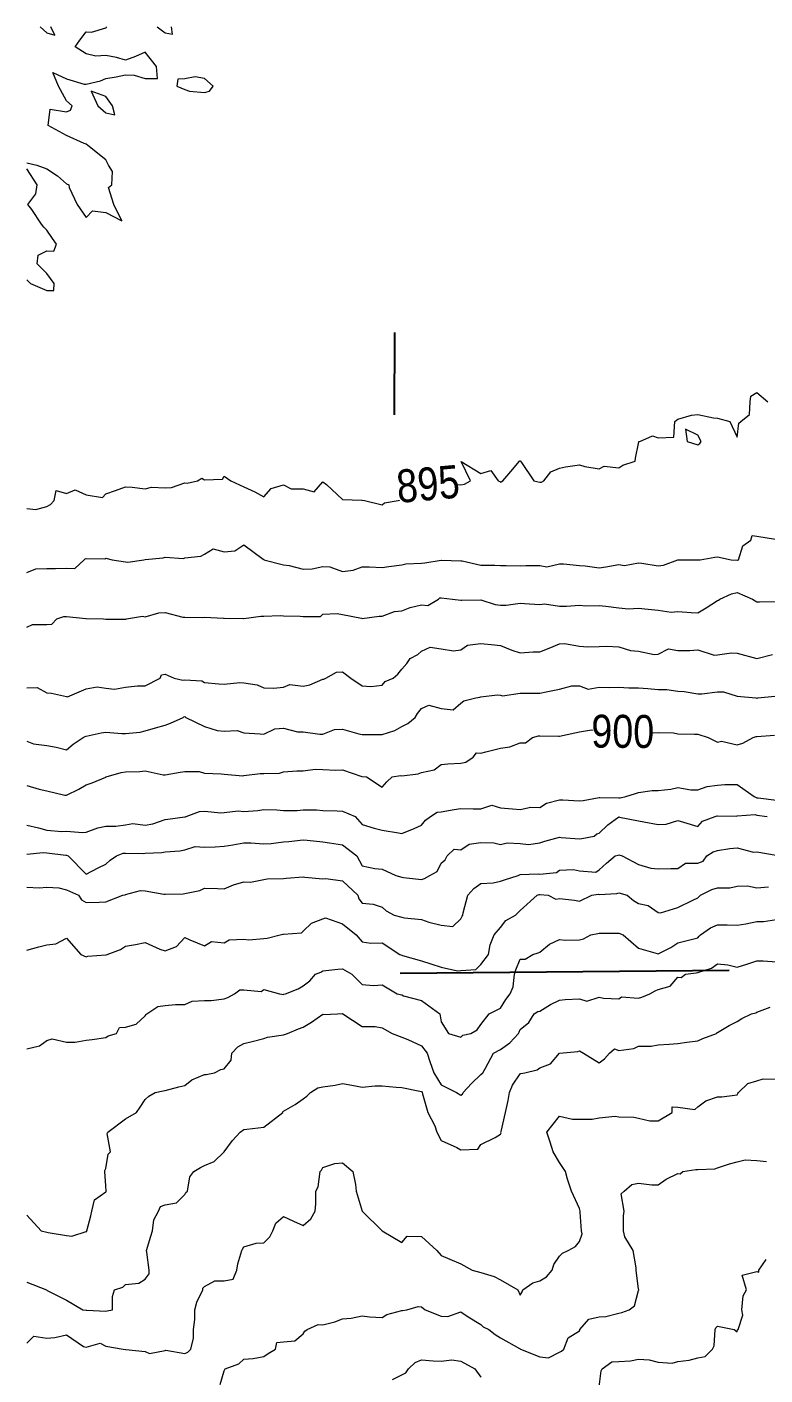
# Model space of a CAD drawing. Extents: x 537850 to 541798, y 6045627 to 6050132.
# Drawn here: x 539729.3 to 539841.6, y 6047534.1 to 6047739 of the extents above; entities that cross this region are included whole.
import ezdxf

# ---------------------------------------------------------------- set-up
doc = ezdxf.new("R2010")
doc.units = 0
doc.header["$LTSCALE"] = 5
for name, pattern in [('DASHED2', [9.525, 6.35, -3.175]), ('foc-ACCESSROAD', [3.75, 2.5, -1.25]), ('foc-UNSURVEYED', [12.5, 10, -2.5])]:
    doc.linetypes.add(name, pattern=pattern)
doc.layers.add('Contour_Line_Intermediate', color=7, linetype='DASHED2', true_color=0xd9d9d9)
doc.layers.add('Contour_Line_Major', color=7, linetype='Continuous', true_color=0x6b6b6b)
doc.layers.add('F-AR', color=190, linetype='foc-ACCESSROAD')
doc.layers.add('L-USEC', color=7, linetype='foc-UNSURVEYED')
doc.styles.get("Standard").update_dxf_attribs({"font": 'ARIALN.TTF'})

msp = doc.modelspace()

# ---------------------------------------------------------------- linework, layer by layer
at = {"layer": 'Contour_Line_Intermediate', "linetype": 'Continuous', "lineweight": 13, "flags": 128}
for points, elevation in [([(539729.338, 6047718.318), (539730.824, 6047717.987), (539732.338, 6047717.395), (539733.99, 6047716.336), (539735.338, 6047715.159), (539735.723, 6047714.988), (539735.737, 6047714.589), (539736.953, 6047711.988), (539738.338, 6047710.037), (539739.311, 6047711.015), (539741.338, 6047710.767), (539743.785, 6047709.54), (539742.527, 6047711.988), (539741.732, 6047714.593), (539742.225, 6047714.988), (539742.333, 6047716.992), (539741.76, 6047717.987), (539741.338, 6047718.774), (539738.595, 6047720.987), (539738.338, 6047721.184), (539738.036, 6047721.289), (539735.338, 6047722.487), (539732.543, 6047723.987), (539732.856, 6047726.469), (539735.338, 6047726.075), (539735.985, 6047726.34), (539736.237, 6047726.987), (539735.338, 6047727.766), (539734.114, 6047729.987), (539733.258, 6047732.067), (539735.338, 6047731.107), (539738.023, 6047730.302), (539738.338, 6047730.304), (539740.526, 6047730.799), (539741.338, 6047731.143), (539742.911, 6047731.414), (539744.337, 6047731.691), (539745.646, 6047731.678), (539747.337, 6047731.133), (539749.191, 6047731.133), (539749.029, 6047732.987), (539747.337, 6047735.169), (539745.845, 6047734.479), (539744.337, 6047733.951), (539742.961, 6047734.363), (539741.338, 6047734.641), (539739.802, 6047734.522), (539738.338, 6047734.904), (539736.666, 6047735.987), (539737.36, 6047736.965), (539738.338, 6047738.266), (539739.149, 6047738.175), (539741.338, 6047738.843), (539741.419, 6047738.905), (539741.411, 6047738.986)], 893.957), ([(539731.36, 6047738.986), (539732.338, 6047738.113), (539733.577, 6047737.748), (539732.976, 6047738.986)], 893.957), ([(539749.124, 6047738.986), (539750.337, 6047738.119), (539751.448, 6047737.875), (539751.315, 6047738.986)], 893.957), ([(539729.338, 6047700.534), (539729.883, 6047699.988), (539732.338, 6047698.916), (539733.418, 6047698.908), (539733.456, 6047699.988), (539732.338, 6047701.527), (539730.876, 6047702.988), (539731.04, 6047704.286), (539732.338, 6047704.937), (539733.406, 6047704.92), (539733.848, 6047705.988), (539733.204, 6047706.854), (539732.338, 6047708.099), (539731.895, 6047708.545), (539731.569, 6047708.988), (539730.078, 6047711.248), (539729.477, 6047711.988), (539730.699, 6047713.627), (539730.874, 6047714.988), (539729.338, 6047717.426)], 893.957), ([(539729.338, 6047656.08), (539730.709, 6047656.619), (539732.338, 6047656.657), (539733.683, 6047656.645), (539735.338, 6047656.713), (539736.643, 6047656.685), (539738.032, 6047657.99), (539738.172, 6047658.156), (539738.338, 6047658.194), (539741.173, 6047658.155), (539741.338, 6047658.254), (539742.298, 6047657.99), (539744.337, 6047657.68), (539744.693, 6047657.635), (539747.104, 6047657.99), (539747.294, 6047658.034), (539747.337, 6047658.029), (539750.031, 6047658.296), (539750.337, 6047658.366), (539753.127, 6047658.2), (539753.337, 6047658.287), (539755.776, 6047658.551), (539756.337, 6047658.87), (539757.655, 6047659.672), (539759.337, 6047659.191), (539760.965, 6047659.362), (539762.337, 6047660.264), (539765.265, 6047658.062), (539765.336, 6047658.015), (539765.367, 6047657.99), (539768.336, 6047657.201), (539769.203, 6047657.123), (539771.336, 6047656.584), (539772.689, 6047656.637), (539774.336, 6047656.983), (539775.397, 6047656.929), (539777.336, 6047656.202), (539778.921, 6047656.405), (539780.336, 6047656.925), (539781.399, 6047656.928), (539783.336, 6047656.839), (539784.375, 6047656.95), (539786.335, 6047657.235), (539786.964, 6047657.362), (539789.335, 6047657.494), (539789.819, 6047657.506), (539792.335, 6047657.956), (539792.37, 6047657.955), (539795.335, 6047657.815), (539795.506, 6047657.82), (539798.335, 6047657.187), (539800.508, 6047657.164), (539801.335, 6047657.131), (539802.188, 6047657.137), (539804.335, 6047657.082), (539805.222, 6047657.103), (539807.334, 6047657.108), (539808.4, 6047656.925), (539810.334, 6047657.357), (539810.939, 6047657.386), (539813.334, 6047657.145), (539814.233, 6047657.091), (539816.334, 6047656.778), (539817.388, 6047656.937), (539819.334, 6047657.254), (539820.183, 6047657.141), (539822.334, 6047657.541), (539822.835, 6047657.489), (539825.334, 6047657.05), (539826.132, 6047657.192), (539828.312, 6047657.99), (539828.317, 6047658.006), (539828.333, 6047658.002), (539828.968, 6047657.99), (539831.333, 6047657.959), (539831.359, 6047657.964), (539831.686, 6047657.99), (539833.94, 6047658.384), (539834.333, 6047658.453), (539836.425, 6047657.99), (539837.333, 6047657.921), (539837.391, 6047657.932), (539837.519, 6047657.99), (539838.204, 6047660.119), (539839.392, 6047660.99), (539839.637, 6047661.686), (539840.333, 6047661.571), (539843.18, 6047661.143)], 895.957), ([(539729.338, 6047647.768), (539730.18, 6047648.149), (539732.338, 6047648.164), (539733.114, 6047648.215), (539733.894, 6047648.991), (539734.969, 6047649.36), (539735.338, 6047649.346), (539738.267, 6047649.061), (539738.338, 6047649.073), (539740.967, 6047648.991), (539741.338, 6047648.966), (539741.355, 6047648.973), (539744.337, 6047648.966), (539744.357, 6047648.971), (539744.461, 6047648.991), (539746.906, 6047649.422), (539747.337, 6047649.338), (539749.383, 6047649.945), (539750.337, 6047650.001), (539753.047, 6047649.281), (539753.337, 6047649.258), (539756.098, 6047649.23), (539756.337, 6047649.27), (539759.211, 6047649.116), (539759.337, 6047649.107), (539762.273, 6047649.055), (539762.337, 6047649.053), (539764.904, 6047649.423), (539765.336, 6047649.426), (539767.827, 6047649.5), (539768.336, 6047649.448), (539770.903, 6047649.424), (539771.336, 6047649.368), (539773.958, 6047649.368), (539774.336, 6047649.747), (539776.514, 6047649.813), (539777.336, 6047649.697), (539780.22, 6047649.106), (539780.336, 6047649.07), (539782.913, 6047649.413), (539783.336, 6047649.429), (539785.216, 6047650.111), (539786.335, 6047650.216), (539787.594, 6047650.732), (539789.335, 6047651.138), (539790.276, 6047651.05), (539791.902, 6047651.991), (539792.116, 6047652.21), (539792.335, 6047652.219), (539794.066, 6047651.991), (539795.335, 6047651.855), (539795.456, 6047651.869), (539798.335, 6047651.879), (539800.554, 6047651.21), (539801.335, 6047651.081), (539802.227, 6047651.098), (539804.335, 6047651.414), (539804.99, 6047651.335), (539807.334, 6047651.192), (539808.043, 6047651.282), (539810.334, 6047650.927), (539811.393, 6047650.932), (539813.334, 6047651.086), (539814.315, 6047651.01), (539816.334, 6047651.018), (539817.373, 6047650.952), (539819.334, 6047650.7), (539820.798, 6047650.526), (539822.334, 6047650.629), (539823.822, 6047650.503), (539825.334, 6047650.317), (539827.301, 6047650.023), (539828.333, 6047650.129), (539830.323, 6047650.001), (539831.333, 6047649.951), (539832.636, 6047650.688), (539834.333, 6047651.814), (539834.485, 6047651.839), (539834.704, 6047651.991), (539836.484, 6047652.84), (539837.333, 6047653.039), (539839.685, 6047651.991), (539840.333, 6047651.618), (539840.74, 6047651.583), (539843.333, 6047651.653)], 896.957), ([(539729.338, 6047638.523), (539730.899, 6047638.553), (539732.338, 6047637.781), (539733.05, 6047637.704), (539735.338, 6047637.202), (539735.512, 6047637.165), (539738.338, 6047638.372), (539740.006, 6047638.659), (539741.338, 6047638.48), (539742.665, 6047638.318), (539744.337, 6047638.606), (539746.155, 6047638.808), (539747.337, 6047638.837), (539749.615, 6047639.991), (539749.811, 6047640.517), (539750.337, 6047640.614), (539751.741, 6047639.991), (539753.041, 6047639.696), (539753.337, 6047639.729), (539755.91, 6047639.565), (539756.337, 6047639.335), (539758.497, 6047639.151), (539759.337, 6047639.079), (539761.7, 6047639.355), (539762.337, 6047639.283), (539764.332, 6047638.987), (539765.336, 6047638.512), (539766.829, 6047638.484), (539768.336, 6047638.635), (539769.305, 6047639.023), (539771.336, 6047638.802), (539772.36, 6047638.968), (539774.336, 6047639.861), (539774.468, 6047639.859), (539774.805, 6047639.991), (539776.433, 6047640.894), (539777.336, 6047640.946), (539778.604, 6047639.991), (539780.336, 6047638.809), (539781.618, 6047638.709), (539783.336, 6047638.931), (539783.832, 6047639.495), (539785.041, 6047639.991), (539785.714, 6047640.613), (539786.335, 6047641.386), (539787.085, 6047642.241), (539787.606, 6047642.991), (539788.756, 6047643.57), (539789.335, 6047644.114), (539790.64, 6047644.686), (539792.335, 6047644.442), (539794.19, 6047644.136), (539795.335, 6047644.284), (539796.319, 6047645.007), (539798.335, 6047645.246), (539800.411, 6047645.067), (539801.335, 6047644.965), (539803.092, 6047644.233), (539804.335, 6047643.843), (539806.338, 6047643.987), (539807.334, 6047644.014), (539808.762, 6047644.564), (539810.334, 6047645.193), (539811.076, 6047645.249), (539813.334, 6047644.87), (539814.577, 6047644.748), (539816.334, 6047644.787), (539817.466, 6047644.859), (539819.334, 6047644.747), (539821.101, 6047644.224), (539822.334, 6047644.084), (539824.736, 6047643.589), (539825.334, 6047643.633), (539826.879, 6047644.446), (539828.333, 6047644.218), (539830.118, 6047644.207), (539831.333, 6047644.294), (539833.826, 6047643.499), (539834.333, 6047643.539), (539836.462, 6047643.862), (539837.333, 6047643.799), (539840.322, 6047643.002), (539840.333, 6047643.002), (539842.713, 6047643.611)], 897.957), ([(539729.338, 6047630.405), (539730.316, 6047630.013), (539732.338, 6047629.761), (539733.8, 6047629.53), (539735.338, 6047629.083), (539736.353, 6047629.977), (539737.884, 6047630.992), (539738.19, 6047631.139), (539738.338, 6047631.177), (539740.619, 6047631.71), (539741.338, 6047631.787), (539743.767, 6047631.562), (539744.337, 6047631.562), (539746.558, 6047631.771), (539747.337, 6047631.982), (539748.874, 6047632.454), (539750.337, 6047632.869), (539751.173, 6047633.156), (539753.094, 6047633.992), (539753.207, 6047634.121), (539753.337, 6047634.157), (539753.521, 6047633.992), (539756.337, 6047632.65), (539758.274, 6047632.055), (539759.337, 6047631.95), (539761.312, 6047632.016), (539762.337, 6047631.693), (539764.815, 6047631.513), (539765.336, 6047631.504), (539767.011, 6047632.317), (539768.336, 6047632.372), (539770.501, 6047631.827), (539771.336, 6047631.834), (539773.858, 6047631.47), (539774.336, 6047631.491), (539776.126, 6047632.202), (539777.336, 6047632.261), (539779.809, 6047631.518), (539780.336, 6047631.413), (539782.892, 6047631.436), (539783.336, 6047631.422), (539785.285, 6047632.042), (539786.335, 6047632.651), (539787.233, 6047633.094), (539788.383, 6047633.992), (539788.704, 6047634.623), (539789.335, 6047635.397), (539790.447, 6047635.879), (539792.335, 6047635.402), (539794.136, 6047635.19), (539795.335, 6047636.198), (539795.753, 6047636.574), (539797.61, 6047636.991), (539798.213, 6047637.114), (539798.335, 6047637.17), (539800.853, 6047637.473), (539801.335, 6047637.402), (539801.66, 6047637.317), (539804.335, 6047637.725), (539805.04, 6047637.697), (539807.334, 6047637.717), (539808.272, 6047637.929), (539810.334, 6047638.319), (539812.17, 6047638.827), (539813.334, 6047638.832), (539814.673, 6047638.33), (539816.334, 6047638.635), (539817.916, 6047638.574), (539819.334, 6047638.603), (539820.863, 6047638.521), (539822.334, 6047638.53), (539823.768, 6047638.426), (539825.334, 6047638.248), (539826.624, 6047638.282), (539828.333, 6047638.012), (539829.297, 6047637.955), (539831.333, 6047637.621), (539831.939, 6047637.597), (539834.333, 6047637.902), (539835.242, 6047637.9), (539837.333, 6047637.245), (539840.178, 6047636.991), (539840.333, 6047636.969), (539840.352, 6047636.972), (539840.456, 6047636.991), (539843.07, 6047637.254)], 898.957), ([(539729.338, 6047617.634), (539731.103, 6047617.227), (539732.338, 6047616.909), (539734.618, 6047616.712), (539735.338, 6047616.735), (539737.787, 6047616.543), (539738.338, 6047616.569), (539740.111, 6047617.219), (539741.338, 6047617.485), (539742.829, 6047617.501), (539744.337, 6047617.709), (539745.444, 6047617.886), (539747.337, 6047617.636), (539748.476, 6047617.854), (539750.337, 6047618.493), (539750.745, 6047618.584), (539753.337, 6047618.909), (539753.43, 6047618.899), (539753.553, 6047618.992), (539755.6, 6047619.729), (539756.337, 6047619.759), (539758.809, 6047619.52), (539759.337, 6047619.55), (539761.478, 6047619.851), (539762.337, 6047619.737), (539764.437, 6047619.892), (539765.336, 6047620.021), (539767.345, 6047619.983), (539768.336, 6047619.891), (539770.44, 6047619.888), (539771.336, 6047619.966), (539773.37, 6047619.958), (539774.336, 6047619.89), (539776.503, 6047619.825), (539777.336, 6047619.79), (539779.235, 6047618.992), (539780.336, 6047617.734), (539782.141, 6047617.187), (539783.336, 6047616.896), (539785.82, 6047616.508), (539786.335, 6047616.368), (539788.208, 6047617.12), (539789.335, 6047617.666), (539789.933, 6047618.395), (539790.68, 6047618.992), (539791.719, 6047619.608), (539792.335, 6047619.675), (539794.297, 6047620.03), (539795.335, 6047620.177), (539797.183, 6047620.144), (539798.335, 6047620.12), (539800.012, 6047620.669), (539801.335, 6047620.295), (539803.191, 6047620.136), (539804.335, 6047620.056), (539805.934, 6047620.392), (539807.334, 6047620.347), (539808.332, 6047620.995), (539810.334, 6047621.49), (539810.809, 6047621.517), (539813.334, 6047621.365), (539813.904, 6047621.422), (539816.334, 6047621.832), (539816.46, 6047621.866), (539819.334, 6047621.817), (539819.518, 6047621.808), (539820.393, 6047621.992), (539821.865, 6047622.461), (539822.334, 6047622.593), (539824.398, 6047622.928), (539825.334, 6047622.92), (539827.224, 6047623.101), (539828.333, 6047623.382), (539830.286, 6047623.039), (539831.333, 6047623.02), (539832.791, 6047623.534), (539834.333, 6047623.741), (539835.47, 6047623.855), (539837.333, 6047623.815), (539839.928, 6047621.992), (539840.333, 6047621.828), (539840.516, 6047621.809), (539843.333, 6047621.459)], 900.957), ([(539729.338, 6047613.255), (539731.812, 6047613.519), (539732.338, 6047613.444), (539735.235, 6047613.096), (539735.338, 6047613.09), (539735.63, 6047612.993), (539738.338, 6047610.209), (539740.154, 6047611.177), (539741.338, 6047611.708), (539742.008, 6047612.322), (539742.972, 6047612.993), (539743.947, 6047613.383), (539744.337, 6047613.385), (539746.989, 6047613.341), (539747.337, 6047613.376), (539749.824, 6047613.506), (539750.337, 6047613.6), (539752.601, 6047613.729), (539753.337, 6047613.891), (539754.93, 6047614.399), (539756.337, 6047614.284), (539757.956, 6047614.374), (539759.337, 6047614.455), (539760.663, 6047614.666), (539762.337, 6047614.975), (539763.361, 6047614.968), (539765.336, 6047614.789), (539766.486, 6047614.843), (539768.336, 6047615.119), (539769.155, 6047615.174), (539771.336, 6047615.436), (539771.944, 6047615.384), (539774.336, 6047615.096), (539775.365, 6047614.963), (539777.336, 6047614.646), (539779.505, 6047612.993), (539780.336, 6047611.457), (539782.261, 6047611.068), (539783.336, 6047610.941), (539785.43, 6047609.993), (539786.335, 6047609.767), (539786.619, 6047609.709), (539789.335, 6047609.406), (539789.786, 6047609.542), (539790.588, 6047609.993), (539791.719, 6047610.609), (539792.335, 6047611.865), (539792.939, 6047612.389), (539793.261, 6047612.993), (539794.312, 6047614.015), (539795.335, 6047613.893), (539796.573, 6047614.754), (539798.335, 6047615.015), (539800.312, 6047614.97), (539801.335, 6047614.713), (539802.364, 6047614.964), (539804.335, 6047614.883), (539805.593, 6047614.734), (539807.334, 6047614.964), (539808.094, 6047615.232), (539810.334, 6047615.803), (539810.546, 6047615.781), (539813.334, 6047615.559), (539813.691, 6047615.635), (539815.578, 6047615.992), (539816.013, 6047616.314), (539816.334, 6047616.416), (539817.647, 6047617.679), (539819.334, 6047618.897), (539819.459, 6047618.867), (539822.334, 6047618.306), (539823.149, 6047618.177), (539825.334, 6047617.734), (539826.52, 6047617.806), (539828.333, 6047618.377), (539829.198, 6047618.128), (539831.333, 6047617.449), (539832.08, 6047618.245), (539833.979, 6047618.992), (539834.271, 6047619.055), (539834.333, 6047619.07), (539837.283, 6047619.042), (539837.333, 6047619.046), (539840.057, 6047619.268), (539840.333, 6047619.156), (539841.912, 6047618.992)], 901.957), ([(539729.338, 6047608.227), (539731.214, 6047608.117), (539732.338, 6047608.2), (539734.204, 6047608.127), (539735.338, 6047607.827), (539737.155, 6047606.993), (539737.628, 6047606.283), (539738.338, 6047605.879), (539740.3, 6047605.955), (539741.338, 6047605.977), (539743.934, 6047606.993), (539744.264, 6047607.066), (539744.337, 6047607.103), (539746.628, 6047607.702), (539747.337, 6047607.657), (539750.161, 6047607.169), (539750.337, 6047607.174), (539753.099, 6047607.23), (539753.337, 6047607.249), (539755.611, 6047607.718), (539756.337, 6047608.074), (539758.296, 6047608.034), (539759.337, 6047607.988), (539760.745, 6047608.584), (539762.337, 6047609.017), (539763.33, 6047609), (539765.336, 6047609.372), (539765.853, 6047609.476), (539768.336, 6047609.564), (539768.732, 6047609.597), (539771.336, 6047609.78), (539771.573, 6047609.755), (539774.336, 6047609.481), (539774.77, 6047609.558), (539777.336, 6047609.195), (539779.637, 6047606.993), (539779.811, 6047606.468), (539780.336, 6047605.79), (539781.999, 6047605.656), (539783.336, 6047605.205), (539783.972, 6047604.629), (539785.171, 6047603.993), (539786.335, 6047603.648), (539786.767, 6047603.561), (539789.335, 6047603.307), (539790.428, 6047602.9), (539792.335, 6047602.467), (539794.074, 6047602.254), (539795.335, 6047603.421), (539795.515, 6047603.813), (539795.616, 6047603.993), (539795.671, 6047604.329), (539796.396, 6047606.993), (539797.296, 6047608.032), (539798.335, 6047608.774), (539800.228, 6047608.886), (539801.335, 6047609.155), (539801.979, 6047609.348), (539804.037, 6047609.993), (539804.22, 6047610.108), (539804.335, 6047610.157), (539807.057, 6047610.27), (539807.334, 6047610.213), (539809.884, 6047610.443), (539810.334, 6047610.794), (539812.422, 6047610.905), (539813.334, 6047610.732), (539815.843, 6047610.484), (539816.334, 6047610.843), (539817.462, 6047611.864), (539818.799, 6047612.993), (539819.227, 6047613.099), (539819.334, 6047613.137), (539819.85, 6047612.993), (539822.334, 6047611.683), (539824.218, 6047611.108), (539825.334, 6047611.011), (539827.244, 6047611.082), (539828.333, 6047611.076), (539829.478, 6047611.848), (539831.333, 6047611.863), (539832.139, 6047612.187), (539832.707, 6047612.993), (539833.709, 6047613.617), (539834.333, 6047613.823), (539836.228, 6047614.098), (539837.333, 6047614.198), (539839.805, 6047613.52), (539840.333, 6047613.571), (539843.249, 6047613.077)], 902.957), ([(539729.338, 6047598.639), (539731.163, 6047599.168), (539732.338, 6047599.479), (539733.705, 6047599.626), (539735.338, 6047600.449), (539737.547, 6047597.993), (539738.338, 6047597.656), (539738.598, 6047597.733), (539741.338, 6047597.958), (539741.384, 6047597.947), (539741.535, 6047597.993), (539743.579, 6047598.752), (539744.337, 6047599.239), (539745.831, 6047599.5), (539747.337, 6047599.797), (539749.542, 6047598.789), (539750.337, 6047598.545), (539752.103, 6047599.228), (539753.337, 6047600.562), (539754.105, 6047600.225), (539756.337, 6047599.286), (539757.385, 6047599.945), (539759.337, 6047599.758), (539760.103, 6047600.226), (539762.337, 6047600.318), (539763.088, 6047600.241), (539765.336, 6047600.419), (539765.876, 6047600.454), (539767.858, 6047600.993), (539768.271, 6047601.058), (539768.336, 6047601.069), (539771.065, 6047601.264), (539771.336, 6047601.551), (539772.595, 6047602.734), (539774.336, 6047603.43), (539774.76, 6047603.569), (539777.336, 6047602.646), (539779.413, 6047600.993), (539780.336, 6047599.915), (539781.619, 6047599.71), (539783.336, 6047599.747), (539786.034, 6047597.993), (539786.335, 6047597.904), (539786.469, 6047597.86), (539789.335, 6047597.015), (539790.753, 6047596.575), (539792.335, 6047596.046), (539794.819, 6047595.51), (539795.335, 6047595.552), (539797.606, 6047595.722), (539798.335, 6047596.484), (539799.512, 6047597.993), (539799.781, 6047599.44), (539800.387, 6047600.993), (539801.335, 6047602.1), (539802.159, 6047603.169), (539803.61, 6047603.993), (539804.335, 6047604.702), (539806.945, 6047606.993), (539807.23, 6047607.098), (539807.334, 6047607.1), (539808.605, 6047606.993), (539809.764, 6047606.422), (539810.334, 6047606.509), (539812.593, 6047606.251), (539813.334, 6047606.088), (539815.255, 6047606.993), (539816.186, 6047607.141), (539816.334, 6047607.134), (539819.043, 6047607.284), (539819.334, 6047607.357), (539820.586, 6047606.993), (539821.555, 6047606.214), (539822.334, 6047605.717), (539823.799, 6047605.459), (539825.334, 6047604.391), (539825.686, 6047604.345), (539828.333, 6047605.156), (539830.608, 6047606.268), (539831.333, 6047606.611), (539831.758, 6047606.993), (539833.46, 6047607.866), (539834.333, 6047608.108), (539836.222, 6047608.104), (539837.333, 6047608.36), (539838.901, 6047608.425), (539840.333, 6047608.128), (539842.074, 6047608.252)], 903.957), ([(539729.338, 6047558.389), (539731.491, 6047555.995), (539732.338, 6047555.781), (539732.586, 6047555.747), (539735.338, 6047555.268), (539736.174, 6047555.159), (539738.338, 6047555.881), (539738.432, 6047555.901), (539738.451, 6047555.995), (539739.053, 6047558.28), (539739.185, 6047558.995), (539739.613, 6047560.72), (539741.338, 6047561.927), (539741.36, 6047561.973), (539741.36, 6047561.995), (539741.338, 6047562.8), (539741.184, 6047564.995), (539741.158, 6047565.175), (539741.338, 6047565.468), (539741.687, 6047567.646), (539742.028, 6047567.995), (539741.534, 6047570.798), (539741.643, 6047570.995), (539744.337, 6047573.016), (539746.015, 6047573.994), (539746.552, 6047574.78), (539747.337, 6047575.93), (539747.89, 6047576.442), (539748.851, 6047576.994), (539750.07, 6047577.261), (539750.337, 6047577.323), (539752.451, 6047577.88), (539753.337, 6047578.069), (539754.411, 6047578.92), (539756.337, 6047579.754), (539756.59, 6047579.741), (539757.848, 6047579.994), (539758.808, 6047580.523), (539759.337, 6047580.622), (539760.413, 6047581.917), (539760.496, 6047582.994), (539761.382, 6047583.948), (539762.337, 6047584.47), (539763.586, 6047584.744), (539765.336, 6047585.242), (539765.913, 6047585.417), (539768.336, 6047585.788), (539768.503, 6047585.827), (539768.946, 6047585.994), (539770.64, 6047586.69), (539771.336, 6047586.955), (539772.631, 6047587.699), (539774.336, 6047588.9), (539774.443, 6047588.886), (539776.545, 6047588.994), (539777.321, 6047589.009), (539777.336, 6047589.01), (539777.392, 6047588.994), (539780.336, 6047587.06), (539782.304, 6047587.025), (539783.336, 6047586.837), (539784.872, 6047585.994), (539786.335, 6047585.436), (539787.268, 6047585.061), (539789.335, 6047584.126), (539790.186, 6047582.994), (539790.592, 6047581.737), (539791.195, 6047579.994), (539792.335, 6047578.179), (539794.676, 6047576.994), (539795.335, 6047576.62), (539795.562, 6047576.767), (539795.648, 6047576.994), (539796.928, 6047578.401), (539798.335, 6047579.737), (539798.648, 6047579.994), (539799.052, 6047580.712), (539800.291, 6047582.994), (539801.335, 6047583.541), (539802.769, 6047584.56), (539804.095, 6047585.994), (539804.167, 6047586.161), (539804.335, 6047586.603), (539805.676, 6047587.652), (539806.484, 6047588.994), (539807.014, 6047589.314), (539807.334, 6047589.377), (539808.931, 6047590.397), (539810.334, 6047591.031), (539811.201, 6047591.127), (539813.334, 6047591.226), (539814.457, 6047590.87), (539816.334, 6047591.482), (539816.999, 6047591.328), (539819.334, 6047591.244), (539819.76, 6047591.567), (539822.334, 6047591.356), (539822.826, 6047591.502), (539824.067, 6047591.994), (539824.854, 6047592.474), (539825.334, 6047592.686), (539827.143, 6047593.184), (539828.333, 6047594.521), (539828.826, 6047594.501), (539829.464, 6047594.993), (539831.109, 6047595.218), (539831.333, 6047595.247), (539833.409, 6047595.918), (539834.333, 6047596.567), (539835.906, 6047596.42), (539837.333, 6047596.081), (539838.784, 6047596.542), (539840.333, 6047597.039), (539841.295, 6047597.031), (539843.333, 6047596.871)], 905.957), ([(539729.338, 6047548.162), (539732.296, 6047546.996), (539732.338, 6047546.957), (539732.422, 6047546.912), (539735.338, 6047545.454), (539737.837, 6047543.996), (539738.338, 6047543.918), (539738.433, 6047543.901), (539741.338, 6047543.79), (539741.533, 6047543.8), (539742.322, 6047543.996), (539742.322, 6047546.011), (539742.65, 6047546.996), (539743.932, 6047547.401), (539744.337, 6047547.839), (539746.328, 6047548.005), (539747.337, 6047548.636), (539747.903, 6047549.43), (539747.903, 6047549.996), (539747.582, 6047552.75), (539747.539, 6047552.995), (539748.17, 6047555.162), (539748.413, 6047555.995), (539748.657, 6047557.675), (539749.333, 6047558.995), (539749.64, 6047559.692), (539750.337, 6047559.924), (539752.095, 6047560.237), (539753.337, 6047561.493), (539753.521, 6047561.811), (539753.75, 6047561.995), (539754.119, 6047564.213), (539754.704, 6047564.995), (539755.709, 6047565.623), (539756.337, 6047565.904), (539757.813, 6047566.519), (539759.337, 6047567.985), (539759.341, 6047567.991), (539759.342, 6047567.995), (539760.598, 6047569.733), (539761.78, 6047570.995), (539762.337, 6047571.381), (539762.797, 6047571.455), (539765.336, 6047571.763), (539768.224, 6047573.994), (539768.241, 6047574.089), (539768.336, 6047574.152), (539770.136, 6047575.195), (539771.336, 6047576.061), (539771.881, 6047576.449), (539772.446, 6047576.994), (539773.588, 6047577.742), (539774.336, 6047577.85), (539776.208, 6047578.123), (539777.336, 6047578.356), (539779.296, 6047578.034), (539780.336, 6047577.844), (539782.29, 6047578.04), (539783.336, 6047578.018), (539785.505, 6047577.825), (539786.335, 6047577.793), (539789.094, 6047577.236), (539789.335, 6047577.141), (539789.433, 6047576.994), (539789.5, 6047576.83), (539790.32, 6047573.994), (539791.362, 6047571.968), (539791.645, 6047570.995), (539792.335, 6047569.721), (539794.699, 6047568.63), (539795.335, 6047568.291), (539797.915, 6047568.414), (539798.335, 6047569.093), (539800.532, 6047570.192), (539801.335, 6047570.694), (539801.446, 6047570.883), (539801.419, 6047570.995), (539801.429, 6047571.089), (539802.122, 6047573.994), (539802.528, 6047575.801), (539802.703, 6047576.994), (539803.195, 6047578.133), (539804.335, 6047579.864), (539804.419, 6047579.909), (539805.036, 6047579.994), (539806.897, 6047580.432), (539807.334, 6047580.783), (539808.96, 6047581.368), (539810.33, 6047582.994), (539810.333, 6047582.995), (539810.334, 6047582.996), (539813.101, 6047583.227), (539813.334, 6047583.362), (539813.988, 6047582.994), (539816.334, 6047581.526), (539817.183, 6047582.145), (539817.916, 6047582.994), (539818.692, 6047583.635), (539819.334, 6047583.411), (539821.645, 6047583.682), (539822.334, 6047584.034), (539824.27, 6047584.057), (539825.334, 6047584.259), (539826.976, 6047584.351), (539828.333, 6047584.455), (539829.675, 6047584.653), (539831.333, 6047584.867), (539832.112, 6047585.215), (539834.186, 6047585.994), (539834.259, 6047586.068), (539834.333, 6047586.117), (539836.136, 6047587.191), (539837.333, 6047587.79), (539838.062, 6047588.265), (539839.529, 6047588.994), (539840.188, 6047589.138), (539840.333, 6047589.246), (539842.338, 6047589.988)], 906.956), ([(539729.338, 6047538.897), (539730.37, 6047539.964), (539732.338, 6047539.681), (539733.588, 6047539.746), (539735.338, 6047540.184), (539737.937, 6047538.397), (539738.338, 6047538.283), (539740.452, 6047538.882), (539741.338, 6047538.464), (539743.99, 6047537.996), (539744.337, 6047537.955), (539744.371, 6047537.963), (539747.337, 6047537.629), (539747.981, 6047537.352), (539750.337, 6047537.81), (539750.481, 6047537.852), (539753.337, 6047537.323), (539753.808, 6047537.525), (539754.236, 6047537.996), (539754.653, 6047539.68), (539754.653, 6047540.996), (539754.85, 6047542.483), (539754.859, 6047543.996), (539755.184, 6047545.148), (539756.094, 6047546.996), (539756.083, 6047547.249), (539756.337, 6047547.534), (539757.93, 6047548.403), (539759.337, 6047548.403), (539760.691, 6047548.642), (539761.271, 6047549.996), (539761.383, 6047550.949), (539762.005, 6047552.995), (539762.127, 6047553.205), (539762.337, 6047553.564), (539764.199, 6047554.133), (539765.336, 6047554.151), (539766.259, 6047555.073), (539766.72, 6047555.995), (539767.195, 6047557.136), (539768.336, 6047558.151), (539769.855, 6047557.476), (539771.336, 6047556.818), (539772.517, 6047557.814), (539773.186, 6047558.995), (539773.264, 6047560.067), (539773.271, 6047561.995), (539773.64, 6047562.691), (539773.94, 6047564.995), (539774.136, 6047565.195), (539774.336, 6047565.634), (539776.13, 6047566.201), (539777.336, 6047566.306), (539778.886, 6047564.995), (539779.288, 6047563.043), (539779.408, 6047561.995), (539780.336, 6047558.995), (539783.336, 6047555.995), (539786.335, 6047554.195), (539787.173, 6047555.158), (539789.335, 6047555.107), (539791.658, 6047552.995), (539792.335, 6047552.256), (539793.646, 6047551.684), (539795.335, 6047550.948), (539797.013, 6047549.996), (539798.335, 6047549.652), (539800.378, 6047549.039), (539801.335, 6047548.532), (539804.004, 6047546.996), (539804.335, 6047546.187), (539804.628, 6047546.702), (539804.739, 6047546.996), (539806.242, 6047548.088), (539807.334, 6047548.38), (539808.344, 6047548.986), (539809.198, 6047549.996), (539809.463, 6047550.867), (539810.334, 6047552.12), (539810.751, 6047552.578), (539811.62, 6047552.995), (539812.743, 6047553.587), (539813.334, 6047554.349), (539813.783, 6047555.546), (539813.687, 6047555.995), (539813.483, 6047558.846), (539813.455, 6047558.995), (539813.334, 6047559.382), (539812.164, 6047561.995), (539811.514, 6047563.815), (539811.21, 6047564.995), (539810.334, 6047566.363), (539809.37, 6047567.995), (539808.887, 6047569.442), (539808.369, 6047570.995), (539810.334, 6047573.422), (539812.282, 6047572.943), (539813.334, 6047572.934), (539815.273, 6047572.934), (539816.334, 6047573.138), (539818.757, 6047573.417), (539819.334, 6047573.331), (539821.606, 6047573.267), (539822.334, 6047573.115), (539824.05, 6047572.711), (539825.334, 6047572.711), (539827.436, 6047573.994), (539827.473, 6047574.855), (539828.333, 6047574.777), (539830.9, 6047574.428), (539831.333, 6047574.815), (539832.582, 6047575.746), (539834.333, 6047576.348), (539834.992, 6047576.335), (539837.333, 6047576.681), (539837.46, 6047576.868), (539837.528, 6047576.994), (539838.945, 6047578.382), (539840.333, 6047578.77), (539841.262, 6047579.064), (539843.333, 6047579.014)], 907.956), ([(539758.722, 6047532.611), (539759.337, 6047534.702), (539759.414, 6047534.919), (539759.484, 6047534.996), (539761.552, 6047535.781), (539762.337, 6047536.47), (539763.735, 6047536.598), (539765.336, 6047536.89), (539765.998, 6047537.335), (539767.133, 6047537.996), (539767.318, 6047539.015), (539768.336, 6047539.099), (539770.087, 6047539.245), (539771.336, 6047540.316), (539771.599, 6047540.733), (539771.925, 6047540.996), (539773.609, 6047541.723), (539774.336, 6047541.696), (539776.174, 6047542.158), (539777.336, 6047542.626), (539778.616, 6047542.715), (539780.336, 6047543.054), (539781.425, 6047542.907), (539783.336, 6047542.812), (539784.056, 6047543.276), (539786.335, 6047543.885), (539786.437, 6047543.894), (539787.086, 6047543.996), (539788.847, 6047544.484), (539789.335, 6047544.455), (539789.881, 6047543.996), (539792.335, 6047543.006), (539793.35, 6047542.981), (539795.335, 6047543.673), (539796.43, 6047542.901), (539798.335, 6047541.74), (539798.722, 6047541.383), (539799.576, 6047540.996), (539800.546, 6047540.207), (539801.335, 6047539.726), (539804.239, 6047538.091), (539804.335, 6047538.04), (539804.392, 6047537.996), (539807.334, 6047536.836), (539808.655, 6047536.675), (539810.334, 6047537.561), (539810.629, 6047537.701), (539810.966, 6047537.996), (539811.622, 6047539.708), (539813.334, 6047540.805), (539813.396, 6047540.934), (539813.434, 6047540.996), (539814.762, 6047542.568), (539816.334, 6047542.915), (539817.382, 6047542.948), (539819.334, 6047543.479), (539819.777, 6047543.553), (539820.934, 6047543.996), (539821.732, 6047544.598), (539822.334, 6047546.902), (539822.359, 6047546.971), (539822.363, 6047546.996), (539822.334, 6047547.121), (539821.963, 6047549.996), (539821.961, 6047550.368), (539821.516, 6047552.995), (539820.24, 6047555.089), (539820.044, 6047555.995), (539820.044, 6047558.285), (539820.164, 6047558.995), (539819.718, 6047561.611), (539820.166, 6047561.995), (539821.3, 6047563.028), (539822.334, 6047563.229), (539824.352, 6047562.977), (539825.334, 6047562.977), (539826.516, 6047563.812), (539828.333, 6047564.709), (539828.661, 6047564.668), (539829.096, 6047564.995), (539831.034, 6047565.294), (539831.333, 6047565.294), (539833.918, 6047565.41), (539834.333, 6047565.553), (539836.16, 6047566.168), (539837.333, 6047566.475), (539838.528, 6047566.799), (539840.333, 6047566.657), (539841.784, 6047566.543)], 908.956)]:
    msp.add_lwpolyline(points, dxfattribs=dict(at, elevation=elevation))
at = {"layer": 'Contour_Line_Intermediate', "linetype": 'Continuous', "lineweight": 13, "elevation": 893.957, "flags": 128}
for points in [[(539757.113, 6047729.211), (539757.664, 6047729.987), (539756.337, 6047731.138), (539754.936, 6047731.387), (539753.337, 6047731.101), (539752.273, 6047731.051), (539752.115, 6047729.987), (539753.337, 6047729.49), (539754.075, 6047729.249), (539756.337, 6047729.009), (539757.113, 6047729.211)], [(539742.339, 6047726.987), (539741.338, 6047728.413), (539739.118, 6047729.207), (539740.119, 6047726.987), (539741.338, 6047725.948), (539742.697, 6047725.628), (539742.339, 6047726.987)]]:
    msp.add_lwpolyline(points, close=True, dxfattribs=at)
at = {"layer": 'Contour_Line_Major', "linetype": 'Continuous', "lineweight": 15, "flags": 128}
for points, elevation in [([(539729.338, 6047665.777), (539730.675, 6047665.653), (539732.338, 6047666.078), (539732.92, 6047666.408), (539733.49, 6047666.99), (539733.79, 6047668.538), (539735.338, 6047668.079), (539736.69, 6047668.638), (539738.338, 6047667.853), (539740.847, 6047667.481), (539741.338, 6047668.012), (539742.783, 6047668.544), (539744.337, 6047669.055), (539745.318, 6047669.009), (539747.337, 6047668.767), (539748.282, 6047669.045), (539750.337, 6047668.942), (539751.341, 6047668.986), (539753.337, 6047669.69), (539753.69, 6047669.637), (539755.278, 6047669.99), (539755.943, 6047670.383), (539756.337, 6047670.157), (539759.091, 6047670.236), (539759.337, 6047670.72), (539760.35, 6047669.99), (539762.337, 6047669.104), (539764.007, 6047668.32), (539765.336, 6047667.551), (539766.48, 6047668.847), (539768.336, 6047669.368), (539769.529, 6047668.797), (539771.336, 6047668.776), (539773.028, 6047668.298), (539774.336, 6047669.865), (539774.894, 6047669.432), (539777.336, 6047667.175), (539780.256, 6047667.069), (539780.336, 6047667.063), (539780.691, 6047666.99), (539783.336, 6047666.361), (539783.702, 6047666.623), (539785.773, 6047666.99), (539786.225, 6047667.1), (539786.335, 6047667.158), (539787.615, 6047668.711), (539789.335, 6047669.254), (539789.861, 6047669.464), (539792.335, 6047669.683), (539792.668, 6047669.657), (539795.335, 6047669.362), (539795.847, 6047669.478), (539796.768, 6047669.99), (539795.382, 6047672.942), (539798.335, 6047671.109), (539799.891, 6047671.546), (539800.993, 6047669.99), (539801.25, 6047669.905), (539801.335, 6047669.77), (539801.466, 6047669.858), (539801.726, 6047669.99), (539802.894, 6047671.43), (539804.24, 6047672.99), (539804.304, 6047673.02), (539804.335, 6047673.031), (539804.383, 6047672.99), (539804.562, 6047672.763), (539806.431, 6047669.99), (539807.334, 6047669.795), (539807.559, 6047669.765), (539807.914, 6047669.99), (539808.975, 6047671.349), (539810.334, 6047671.894), (539811.226, 6047672.098), (539813.334, 6047672.411), (539814.163, 6047672.161), (539816.334, 6047671.835), (539817.106, 6047672.217), (539819.334, 6047671.96), (539819.943, 6047672.38), (539821.815, 6047672.99), (539821.897, 6047673.426), (539822.334, 6047675.658), (539822.36, 6047675.963), (539822.518, 6047675.989), (539824.476, 6047676.847), (539825.334, 6047676.546), (539827.689, 6047676.634), (539827.859, 6047678.989), (539828.097, 6047679.226), (539828.333, 6047679.345), (539830.366, 6047679.957), (539831.333, 6047680.096), (539833.757, 6047679.566), (539834.333, 6047679.52), (539836.217, 6047678.989), (539837.333, 6047676.643), (539837.578, 6047678.745), (539837.902, 6047678.989), (539839.225, 6047680.098), (539839.305, 6047681.989), (539839.437, 6047682.885), (539840.333, 6047683.422), (539842.017, 6047681.989)], 894.957), ([(539729.338, 6047623.673), (539731.198, 6047623.132), (539732.338, 6047622.881), (539735.121, 6047622.209), (539735.338, 6047622.192), (539737.216, 6047623.114), (539738.338, 6047623.796), (539739.236, 6047624.093), (539741.338, 6047624.968), (539741.355, 6047624.974), (539741.378, 6047624.992), (539743.673, 6047625.656), (539744.337, 6047625.782), (539746.5, 6047625.829), (539747.337, 6047625.898), (539750.034, 6047625.295), (539750.337, 6047625.304), (539752.612, 6047625.717), (539753.337, 6047625.823), (539755.539, 6047625.79), (539756.337, 6047625.571), (539758.888, 6047625.441), (539759.337, 6047625.383), (539762.164, 6047625.164), (539762.337, 6047625.175), (539764.822, 6047625.507), (539765.336, 6047625.492), (539767.754, 6047625.574), (539768.336, 6047625.765), (539770.397, 6047625.931), (539771.336, 6047625.916), (539773.18, 6047626.148), (539774.336, 6047626.12), (539776.321, 6047626.007), (539777.336, 6047626.055), (539780.256, 6047625.072), (539780.336, 6047625.058), (539780.992, 6047624.992), (539783.336, 6047623.441), (539784.081, 6047624.247), (539784.865, 6047624.992), (539786.146, 6047625.182), (539786.335, 6047625.167), (539788.849, 6047625.478), (539789.335, 6047625.635), (539791.271, 6047626.056), (539792.335, 6047626.896), (539793.345, 6047626.982), (539795.335, 6047627.054), (539796.092, 6047627.235), (539797.212, 6047627.992), (539797.672, 6047628.655), (539798.335, 6047628.586), (539799.127, 6047628.784), (539801.335, 6047629.34), (539802.779, 6047629.547), (539804.335, 6047630.151), (539805.149, 6047630.178), (539806.216, 6047630.992), (539807.11, 6047631.216), (539807.334, 6047631.251), (539810.15, 6047631.176), (539810.334, 6047631.199), (539812.662, 6047631.664), (539813.334, 6047631.813), (539815.196, 6047632.13), (539816.334, 6047632.034), (539818.679, 6047631.646), (539819.334, 6047631.882), (539821.458, 6047631.867), (539822.334, 6047631.751), (539824.655, 6047631.67), (539825.334, 6047631.744), (539827.645, 6047631.68), (539828.333, 6047631.553), (539830.84, 6047631.485), (539831.333, 6047631.458), (539832.924, 6047630.992), (539834.333, 6047630.276), (539834.93, 6047630.395), (539837.333, 6047629.862), (539838.214, 6047630.111), (539839.765, 6047630.992), (539840.209, 6047631.116), (539840.333, 6047631.146), (539843.016, 6047631.309)], 899.957), ([(539729.338, 6047583.673), (539731.246, 6047584.086), (539732.338, 6047584.909), (539733.183, 6047585.149), (539735.338, 6047584.659), (539736.646, 6047584.686), (539738.338, 6047584.962), (539739.255, 6047585.077), (539741.338, 6047585.377), (539741.685, 6047585.646), (539742.933, 6047585.994), (539743.42, 6047586.911), (539744.337, 6047586.959), (539745.934, 6047587.397), (539747.337, 6047588.689), (539747.443, 6047588.888), (539747.569, 6047588.994), (539749.259, 6047590.071), (539750.337, 6047590.227), (539751.938, 6047590.392), (539753.337, 6047590.384), (539754.445, 6047590.886), (539756.337, 6047591.013), (539757.336, 6047590.995), (539759.337, 6047591.239), (539759.861, 6047591.469), (539760.91, 6047591.994), (539761.732, 6047592.598), (539762.337, 6047592.637), (539764.956, 6047592.374), (539765.336, 6047592.675), (539767.755, 6047591.994), (539768.336, 6047591.929), (539768.39, 6047591.94), (539768.661, 6047591.994), (539770.579, 6047592.75), (539771.336, 6047593.251), (539772.352, 6047593.978), (539773.2, 6047594.993), (539774.017, 6047595.312), (539774.336, 6047595.522), (539776.588, 6047595.741), (539777.336, 6047595.809), (539778.737, 6047594.993), (539780.336, 6047593.429), (539782.039, 6047593.291), (539783.336, 6047593.357), (539785.658, 6047591.994), (539786.335, 6047591.834), (539786.609, 6047591.72), (539789.335, 6047590.989), (539792.118, 6047588.994), (539792.335, 6047587.766), (539793.451, 6047585.994), (539795.335, 6047585.441), (539795.599, 6047585.73), (539796.849, 6047585.994), (539797.806, 6047586.523), (539798.335, 6047587.35), (539799.623, 6047588.994), (539801.335, 6047589.817), (539802.16, 6047591.168), (539802.792, 6047591.994), (539803.254, 6047593.074), (539803.49, 6047594.993), (539803.685, 6047595.643), (539804.335, 6047597.297), (539805.073, 6047597.255), (539806.275, 6047597.993), (539807.076, 6047598.251), (539807.334, 6047598.366), (539808.784, 6047599.543), (539810.334, 6047600.248), (539811.182, 6047600.145), (539813.334, 6047600.227), (539813.98, 6047600.347), (539815.102, 6047600.993), (539816.142, 6047601.185), (539816.334, 6047601.212), (539819.118, 6047601.209), (539819.334, 6047601.244), (539819.977, 6047600.993), (539822.334, 6047598.95), (539825.192, 6047598.135), (539825.334, 6047598.068), (539827.25, 6047599.077), (539828.333, 6047599.753), (539829.32, 6047600.006), (539831.333, 6047600.547), (539831.547, 6047600.779), (539831.737, 6047600.993), (539833.304, 6047602.023), (539834.333, 6047602.502), (539835.828, 6047602.498), (539837.333, 6047602.457), (539838.661, 6047602.665), (539840.333, 6047603.014), (539841.337, 6047602.989), (539843.333, 6047603.314)], 904.957), ([(539816.334, 6047532.289), (539816.635, 6047534.695), (539816.827, 6047534.996), (539818.269, 6047536.062), (539819.334, 6047536.104), (539821.108, 6047536.222), (539822.334, 6047536.457), (539823.945, 6047536.384), (539825.334, 6047536.041), (539827.453, 6047535.877), (539828.333, 6047536.132), (539830.029, 6047536.3), (539831.333, 6047536.678), (539832.455, 6047536.874), (539833.603, 6047537.996), (539833.811, 6047538.518), (539834.002, 6047540.996), (539834.075, 6047541.254), (539834.333, 6047541.493), (539836.878, 6047540.996), (539837.333, 6047540.612), (539837.403, 6047540.926), (539837.461, 6047540.996), (539838.188, 6047543.141), (539838.02, 6047543.996), (539838.23, 6047546.099), (539838.743, 6047546.996), (539838.107, 6047549.221), (539840.333, 6047549.778), (539840.623, 6047549.706), (539840.623, 6047549.996), (539841.725, 6047551.603)], 909.956), ([(539784.93, 6047533.402), (539786.335, 6047534.104), (539786.946, 6047534.386), (539787.352, 6047534.996), (539788.374, 6047535.957), (539789.335, 6047536.355), (539791.091, 6047536.241), (539792.335, 6047536.16), (539793.96, 6047536.372), (539795.335, 6047536.169), (539797.458, 6047534.996), (539798.335, 6047533.762)], 909.956)]:
    msp.add_lwpolyline(points, dxfattribs=dict(at, elevation=elevation))
at = {"layer": 'Contour_Line_Major', "linetype": 'Continuous', "lineweight": 15, "elevation": 894.957, "flags": 128}
msp.add_lwpolyline([(539831.838, 6047675.989), (539831.333, 6047676.951), (539829.456, 6047677.866), (539829.731, 6047675.989), (539831.333, 6047675.468), (539831.64, 6047675.683), (539831.838, 6047675.989)], close=True, dxfattribs=at)
at = {"layer": 'F-AR', "flags": 128}
msp.add_lwpolyline([(539785.229, 6047680.046), (539785.288, 6047695.075)], dxfattribs=at)
at = {"layer": 'L-USEC'}
msp.add_line((539786.095, 6047595.13), (539886.039, 6047596.06), dxfattribs=at)

# ---------------------------------------------------------------- next in the draw order: texts
at = {"layer": 'Contour_Line_Major', "color": 251, "linetype": 'Continuous', "lineweight": -3, "true_color": 0x6b6b6b, "char_height": 4.9998, "width": 7.1418, "attachment_point": 5, "bg_fill": 3, "box_fill_scale": 1.181818, "bg_fill_color": 256, "bg_fill_true_color": 13158600, "bg_fill_transparency": 0}
for s, insert, rotation in [('895', (539790.322, 6047669.505, 894.957), 5.05522), ('900', (539819.939, 6047631.878, 899.957), 359.60691)]:
    msp.add_mtext(s, dxfattribs=dict(at, insert=insert, rotation=rotation))

doc.saveas('drawing.dxf')
